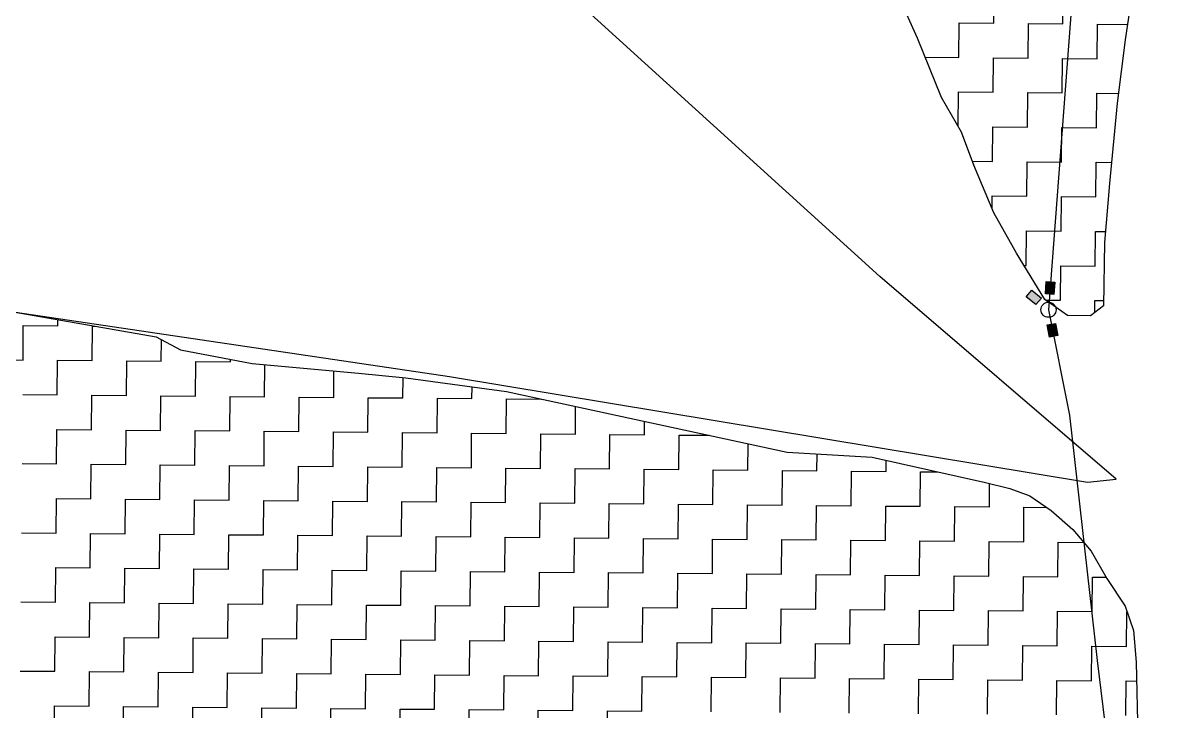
# Model space of a CAD drawing. Header units: metres. Extents: x 286188 to 288650, y 2015524 to 2018848.
# Drawn here: x 288218.7 to 288537.2, y 2016851 to 2017044.2 of the extents above; entities that cross this region are included whole.
import ezdxf

# ---------------------------------------------------------------- set-up
doc = ezdxf.new("R2010")
doc.units = ezdxf.units.M
doc.header["$MEASUREMENT"] = 0
for name, color, linetype in [('POLY_HATCH', 12, 'Continuous'), ('POLY_PARCEL', 6, 'Continuous'), ('V_BOUND_LINE', 7, 'Continuous')]:
    doc.layers.add(name, color=color, linetype=linetype)

msp = doc.modelspace()

# ---------------------------------------------------------------- hatches: boundary and pattern name
for points in [[(288501.75, 2016969.14), (288500.2, 2016967.29), (288502.86, 2016965.05), (288504.42, 2016966.89)], [(288508.21, 2016971.38), (288505.8, 2016971.57), (288505.54, 2016968.09), (288507.94, 2016967.91)], [(288506.71, 2016955.93), (288509.08, 2016956.4), (288508.4, 2016959.81), (288506.03, 2016959.35)]]:
    msp.add_hatch(color=256).paths.add_polyline_path(points)

# ---------------------------------------------------------------- linework, layer by layer
for p, q in [((288500.2, 2016967.29), (288501.75, 2016969.14)), ((288501.75, 2016969.14), (288504.42, 2016966.89)), ((288505.54, 2016968.09), (288505.8, 2016971.57)), ((288505.8, 2016971.57), (288508.21, 2016971.38)), ((288508.21, 2016971.38), (288507.94, 2016967.91)), ((288502.86, 2016965.05), (288500.2, 2016967.29)), ((288504.42, 2016966.89), (288502.86, 2016965.05)), ((288507.94, 2016967.91), (288505.54, 2016968.09)), ((288506.03, 2016959.35), (288508.4, 2016959.81)), ((288508.4, 2016959.81), (288509.08, 2016956.4)), ((288506.71, 2016955.93), (288506.03, 2016959.35)), ((288509.08, 2016956.4), (288506.71, 2016955.93))]:
    msp.add_line(p, q)
msp.add_circle((288506.41, 2016963.63), 2.13)
at = {"layer": 'POLY_HATCH'}
for p, q in [((288531.32, 2017061.87), (288527.89, 2017039.32)), ((288469.7, 2017039.79), (288461, 2017059.23)), ((288476.41, 2017023.2), (288469.7, 2017039.79)), ((288527.89, 2017039.32), (288525.71, 2017021.6)), ((288481.97, 2017013.47), (288476.41, 2017023.2)), ((288525.71, 2017021.6), (288523.49, 2016999.03)), ((288485.52, 2017004.16), (288481.97, 2017013.47)), ((288491.05, 2016990.81), (288485.52, 2017004.16)), ((288523.49, 2016999.03), (288522.13, 2016982.51)), ((288497.4, 2016979.46), (288491.05, 2016990.81)), ((288522.13, 2016982.51), (288521.88, 2016964.72)), ((288505.35, 2016966.48), (288497.4, 2016979.46)), ((288511.77, 2016961.99), (288505.35, 2016966.48)), ((288212.15, 2016963.7), (288256.06, 2016956.05)), ((288521.88, 2016964.72), (288518.22, 2016961.93)), ((288518.22, 2016961.93), (288511.77, 2016961.99)), ((288256.06, 2016956.05), (288262.89, 2016952.35)), ((288262.89, 2016952.35), (288283.03, 2016948.54)), ((288283.03, 2016948.54), (288312.86, 2016945.85)), ((288312.86, 2016945.85), (288326.16, 2016944.52)), ((288326.16, 2016944.52), (288354.37, 2016940.64)), ((288354.37, 2016940.64), (288433.11, 2016923.68)), ((288433.11, 2016923.68), (288456.91, 2016922.26)), ((288456.91, 2016922.26), (288488.72, 2016915.11)), ((288488.72, 2016915.11), (288495.56, 2016913.44)), ((288495.56, 2016913.44), (288501.19, 2016911.37)), ((288501.19, 2016911.37), (288507.21, 2016907.28)), ((288507.21, 2016907.28), (288513.21, 2016901.99)), ((288513.21, 2016901.99), (288518.4, 2016895.89)), ((288518.4, 2016895.89), (288522.77, 2016888.19)), ((288522.77, 2016888.19), (288527.95, 2016880.48)), ((288527.95, 2016880.48), (288530.3, 2016873.61)), ((288530.3, 2016873.61), (288531.03, 2016864.73)), ((288531.03, 2016864.73), (288531.59, 2016837.71))]:
    msp.add_line(p, q, dxfattribs=at)
at = {"layer": 'POLY_HATCH', "linetype": 'Continuous'}
for p, q in [((288491.08, 2017044.02), (288491.16, 2017053.71)), ((288510.47, 2017043.84), (288510.55, 2017053.54)), ((288481.29, 2017034.41), (288481.38, 2017044.11)), ((288481.38, 2017044.11), (288491.08, 2017044.02)), ((288500.68, 2017034.24), (288500.77, 2017043.93)), ((288500.77, 2017043.93), (288510.47, 2017043.84)), ((288520.07, 2017034.06), (288520.16, 2017043.76)), ((288520.16, 2017043.76), (288528.55, 2017043.68)), ((288471.84, 2017034.5), (288481.29, 2017034.41)), ((288490.9, 2017024.63), (288490.99, 2017034.32)), ((288490.99, 2017034.32), (288500.68, 2017034.24)), ((288510.29, 2017024.45), (288510.38, 2017034.15)), ((288510.38, 2017034.15), (288520.07, 2017034.06)), ((288481.12, 2017015.02), (288481.21, 2017024.72)), ((288481.21, 2017024.72), (288490.9, 2017024.63)), ((288500.51, 2017014.85), (288500.6, 2017024.54)), ((288500.6, 2017024.54), (288510.29, 2017024.45)), ((288519.9, 2017014.67), (288519.98, 2017024.37)), ((288519.98, 2017024.37), (288526.04, 2017024.31)), ((288481.08, 2017015.02), (288481.12, 2017015.02)), ((288490.73, 2017005.24), (288490.81, 2017014.94)), ((288490.81, 2017014.94), (288500.51, 2017014.85)), ((288510.11, 2017005.07), (288510.2, 2017014.76)), ((288510.2, 2017014.76), (288519.9, 2017014.67)), ((288485.09, 2017005.29), (288490.73, 2017005.24)), ((288500.33, 2016995.46), (288500.42, 2017005.15)), ((288500.42, 2017005.15), (288510.11, 2017005.07)), ((288519.72, 2016995.28), (288519.81, 2017004.98)), ((288519.81, 2017004.98), (288524.07, 2017004.94)), ((288490.6, 2016991.87), (288490.64, 2016995.55)), ((288490.64, 2016995.55), (288500.33, 2016995.46)), ((288509.94, 2016985.68), (288510.03, 2016995.37)), ((288510.03, 2016995.37), (288519.72, 2016995.28)), ((288500.16, 2016976.07), (288500.24, 2016985.76)), ((288500.24, 2016985.76), (288509.94, 2016985.68)), ((288519.55, 2016975.89), (288519.63, 2016985.59)), ((288519.63, 2016985.59), (288522.38, 2016985.56)), ((288499.47, 2016976.07), (288500.16, 2016976.07)), ((288509.76, 2016966.29), (288509.85, 2016975.98)), ((288509.85, 2016975.98), (288519.55, 2016975.89)), ((288505.58, 2016966.32), (288509.76, 2016966.29)), ((288519.43, 2016962.85), (288519.46, 2016966.2)), ((288519.46, 2016966.2), (288521.9, 2016966.18)), ((288228.53, 2016959.13), (288228.54, 2016960.84)), ((288218.74, 2016949.52), (288218.83, 2016959.22)), ((288218.83, 2016959.22), (288228.53, 2016959.13)), ((288238.13, 2016949.35), (288238.22, 2016959.04)), ((288238.22, 2016959.04), (288238.9, 2016959.04)), ((288257.52, 2016949.17), (288257.58, 2016955.22)), ((288209.05, 2016949.61), (288218.74, 2016949.52)), ((288228.35, 2016939.74), (288228.44, 2016949.44)), ((288228.44, 2016949.44), (288238.13, 2016949.35)), ((288247.74, 2016939.57), (288247.83, 2016949.26)), ((288247.83, 2016949.26), (288257.52, 2016949.17)), ((288267.13, 2016939.39), (288267.22, 2016949.09)), ((288267.22, 2016949.09), (288276.91, 2016949)), ((288276.91, 2016949), (288276.92, 2016949.7)), ((288286.52, 2016939.22), (288286.6, 2016948.22)), ((288305.91, 2016939.04), (288305.98, 2016946.47)), ((288325.3, 2016938.87), (288325.35, 2016944.61)), ((288344.69, 2016938.69), (288344.72, 2016941.97)), ((288218.66, 2016939.83), (288228.35, 2016939.74)), ((288237.96, 2016929.96), (288238.05, 2016939.65)), ((288238.05, 2016939.65), (288247.74, 2016939.57)), ((288257.35, 2016929.78), (288257.44, 2016939.48)), ((288257.44, 2016939.48), (288267.13, 2016939.39)), ((288276.74, 2016929.61), (288276.83, 2016939.3)), ((288276.83, 2016939.3), (288286.52, 2016939.22)), ((288296.13, 2016929.43), (288296.22, 2016939.13)), ((288296.22, 2016939.13), (288305.91, 2016939.04)), ((288315.52, 2016929.26), (288315.6, 2016938.95)), ((288315.6, 2016938.95), (288325.3, 2016938.87)), ((288334.91, 2016929.08), (288334.99, 2016938.78)), ((288334.99, 2016938.78), (288344.69, 2016938.69)), ((288354.3, 2016928.91), (288354.38, 2016938.6)), ((288354.38, 2016938.6), (288364.08, 2016938.51)), ((288364.08, 2016938.51), (288364.08, 2016938.55)), ((288373.69, 2016928.73), (288373.76, 2016936.47)), ((288393.08, 2016928.56), (288393.11, 2016932.3)), ((288228.18, 2016920.35), (288228.26, 2016930.05)), ((288228.26, 2016930.05), (288237.96, 2016929.96)), ((288247.57, 2016920.18), (288247.65, 2016929.87)), ((288247.65, 2016929.87), (288257.35, 2016929.78)), ((288266.96, 2016920), (288267.04, 2016929.7)), ((288267.04, 2016929.7), (288276.74, 2016929.61)), ((288286.35, 2016919.83), (288286.43, 2016929.52)), ((288286.43, 2016929.52), (288296.13, 2016929.43)), ((288305.73, 2016919.65), (288305.82, 2016929.35)), ((288305.82, 2016929.35), (288315.52, 2016929.26)), ((288325.12, 2016919.48), (288325.21, 2016929.17)), ((288325.21, 2016929.17), (288334.91, 2016929.08)), ((288344.51, 2016919.3), (288344.6, 2016929)), ((288344.6, 2016929), (288354.3, 2016928.91)), ((288363.9, 2016919.13), (288363.99, 2016928.82)), ((288363.99, 2016928.82), (288373.69, 2016928.73)), ((288383.29, 2016918.95), (288383.38, 2016928.64)), ((288383.38, 2016928.64), (288393.08, 2016928.56)), ((288402.68, 2016918.77), (288402.77, 2016928.47)), ((288402.77, 2016928.47), (288411.23, 2016928.39)), ((288422.07, 2016918.6), (288422.14, 2016926.04)), ((288441.46, 2016918.42), (288441.51, 2016923.18)), ((288460.85, 2016918.25), (288460.88, 2016921.36)), ((288218.48, 2016920.44), (288228.18, 2016920.35)), ((288237.78, 2016910.57), (288237.87, 2016920.26)), ((288237.87, 2016920.26), (288247.57, 2016920.18)), ((288257.17, 2016910.39), (288257.26, 2016920.09)), ((288257.26, 2016920.09), (288266.96, 2016920)), ((288276.56, 2016910.22), (288276.65, 2016919.91)), ((288276.65, 2016919.91), (288286.35, 2016919.83)), ((288295.95, 2016910.04), (288296.04, 2016919.74)), ((288296.04, 2016919.74), (288305.73, 2016919.65)), ((288315.34, 2016909.87), (288315.43, 2016919.56)), ((288315.43, 2016919.56), (288325.12, 2016919.48)), ((288334.73, 2016909.69), (288334.82, 2016919.39)), ((288334.82, 2016919.39), (288344.51, 2016919.3)), ((288354.12, 2016909.52), (288354.21, 2016919.21)), ((288354.21, 2016919.21), (288363.9, 2016919.13)), ((288373.51, 2016909.34), (288373.6, 2016919.04)), ((288373.6, 2016919.04), (288383.29, 2016918.95)), ((288392.9, 2016909.17), (288392.99, 2016918.86)), ((288392.99, 2016918.86), (288402.68, 2016918.77)), ((288412.29, 2016908.99), (288412.38, 2016918.69)), ((288412.38, 2016918.69), (288422.07, 2016918.6)), ((288431.68, 2016908.82), (288431.77, 2016918.51)), ((288431.77, 2016918.51), (288441.46, 2016918.42)), ((288451.07, 2016908.64), (288451.16, 2016918.34)), ((288451.16, 2016918.34), (288460.85, 2016918.25)), ((288470.46, 2016908.47), (288470.55, 2016918.16)), ((288470.55, 2016918.16), (288475.33, 2016918.12)), ((288489.85, 2016908.29), (288489.91, 2016914.82)), ((288228, 2016900.96), (288228.09, 2016910.66)), ((288228.09, 2016910.66), (288237.78, 2016910.57)), ((288247.39, 2016900.79), (288247.48, 2016910.48)), ((288247.48, 2016910.48), (288257.17, 2016910.39)), ((288266.78, 2016900.61), (288266.87, 2016910.31)), ((288266.87, 2016910.31), (288276.56, 2016910.22)), ((288286.17, 2016900.44), (288286.26, 2016910.13)), ((288286.26, 2016910.13), (288295.95, 2016910.04)), ((288305.56, 2016900.26), (288305.65, 2016909.96)), ((288305.65, 2016909.96), (288315.34, 2016909.87)), ((288324.95, 2016900.09), (288325.04, 2016909.78)), ((288325.04, 2016909.78), (288334.73, 2016909.69)), ((288344.34, 2016899.91), (288344.43, 2016909.61)), ((288344.43, 2016909.61), (288354.12, 2016909.52)), ((288363.73, 2016899.74), (288363.82, 2016909.43)), ((288363.82, 2016909.43), (288373.51, 2016909.34)), ((288383.12, 2016899.56), (288383.21, 2016909.26)), ((288383.21, 2016909.26), (288392.9, 2016909.17)), ((288402.51, 2016899.39), (288402.6, 2016909.08)), ((288402.6, 2016909.08), (288412.29, 2016908.99)), ((288421.9, 2016899.21), (288421.99, 2016908.9)), ((288421.99, 2016908.9), (288431.68, 2016908.82)), ((288441.29, 2016899.03), (288441.38, 2016908.73)), ((288441.38, 2016908.73), (288451.07, 2016908.64)), ((288460.68, 2016898.86), (288460.76, 2016908.55)), ((288460.76, 2016908.55), (288470.46, 2016908.47)), ((288480.07, 2016898.68), (288480.15, 2016908.38)), ((288480.15, 2016908.38), (288489.85, 2016908.29)), ((288499.46, 2016898.51), (288499.54, 2016908.2)), ((288499.54, 2016908.2), (288505.94, 2016908.15)), ((288218.31, 2016901.05), (288228, 2016900.96)), ((288237.61, 2016891.18), (288237.7, 2016900.87)), ((288237.7, 2016900.87), (288247.39, 2016900.79)), ((288257, 2016891), (288257.09, 2016900.7)), ((288257.09, 2016900.7), (288266.78, 2016900.61)), ((288276.39, 2016890.83), (288276.48, 2016900.52)), ((288276.48, 2016900.52), (288286.17, 2016900.44)), ((288295.78, 2016890.65), (288295.86, 2016900.35)), ((288295.86, 2016900.35), (288305.56, 2016900.26)), ((288315.17, 2016890.48), (288315.25, 2016900.17)), ((288315.25, 2016900.17), (288324.95, 2016900.09)), ((288334.56, 2016890.3), (288334.64, 2016900)), ((288334.64, 2016900), (288344.34, 2016899.91)), ((288353.95, 2016890.13), (288354.03, 2016899.82)), ((288354.03, 2016899.82), (288363.73, 2016899.74)), ((288373.34, 2016889.95), (288373.42, 2016899.65)), ((288373.42, 2016899.65), (288383.12, 2016899.56)), ((288392.73, 2016889.78), (288392.81, 2016899.47)), ((288392.81, 2016899.47), (288402.51, 2016899.39)), ((288412.12, 2016889.6), (288412.2, 2016899.3)), ((288412.2, 2016899.3), (288421.9, 2016899.21)), ((288431.51, 2016889.43), (288431.59, 2016899.12)), ((288431.59, 2016899.12), (288441.29, 2016899.03)), ((288450.89, 2016889.25), (288450.98, 2016898.95)), ((288450.98, 2016898.95), (288460.68, 2016898.86)), ((288470.28, 2016889.08), (288470.37, 2016898.77)), ((288470.37, 2016898.77), (288480.07, 2016898.68)), ((288489.67, 2016888.9), (288489.76, 2016898.6)), ((288489.76, 2016898.6), (288499.46, 2016898.51)), ((288509.06, 2016888.73), (288509.15, 2016898.42)), ((288509.15, 2016898.42), (288516.3, 2016898.36)), ((288227.83, 2016881.57), (288227.91, 2016891.27)), ((288227.91, 2016891.27), (288237.61, 2016891.18)), ((288247.22, 2016881.4), (288247.3, 2016891.09)), ((288247.3, 2016891.09), (288257, 2016891)), ((288266.61, 2016881.22), (288266.69, 2016890.92)), ((288266.69, 2016890.92), (288276.39, 2016890.83)), ((288285.99, 2016881.05), (288286.08, 2016890.74)), ((288286.08, 2016890.74), (288295.78, 2016890.65)), ((288305.38, 2016880.87), (288305.47, 2016890.57)), ((288305.47, 2016890.57), (288315.17, 2016890.48)), ((288324.77, 2016880.7), (288324.86, 2016890.39)), ((288324.86, 2016890.39), (288334.56, 2016890.3)), ((288344.16, 2016880.52), (288344.25, 2016890.22)), ((288344.25, 2016890.22), (288353.95, 2016890.13)), ((288363.55, 2016880.35), (288363.64, 2016890.04)), ((288363.64, 2016890.04), (288373.34, 2016889.95)), ((288382.94, 2016880.17), (288383.03, 2016889.87)), ((288383.03, 2016889.87), (288392.73, 2016889.78)), ((288402.33, 2016880), (288402.42, 2016889.69)), ((288402.42, 2016889.69), (288412.12, 2016889.6)), ((288421.72, 2016879.82), (288421.81, 2016889.52)), ((288421.81, 2016889.52), (288431.51, 2016889.43)), ((288441.11, 2016879.65), (288441.2, 2016889.34)), ((288441.2, 2016889.34), (288450.89, 2016889.25)), ((288460.5, 2016879.47), (288460.59, 2016889.16)), ((288460.59, 2016889.16), (288470.28, 2016889.08)), ((288479.89, 2016879.29), (288479.98, 2016888.99)), ((288479.98, 2016888.99), (288489.67, 2016888.9)), ((288499.28, 2016879.12), (288499.37, 2016888.81)), ((288499.37, 2016888.81), (288509.06, 2016888.73)), ((288518.67, 2016878.94), (288518.76, 2016888.64)), ((288518.76, 2016888.64), (288522.54, 2016888.61)), ((288218.13, 2016881.66), (288227.83, 2016881.57)), ((288237.43, 2016871.79), (288237.52, 2016881.48)), ((288237.52, 2016881.48), (288247.22, 2016881.4)), ((288256.82, 2016871.61), (288256.91, 2016881.31)), ((288256.91, 2016881.31), (288266.61, 2016881.22)), ((288276.21, 2016871.44), (288276.3, 2016881.13)), ((288276.3, 2016881.13), (288285.99, 2016881.05)), ((288295.6, 2016871.26), (288295.69, 2016880.96)), ((288295.69, 2016880.96), (288305.38, 2016880.87)), ((288314.99, 2016871.09), (288315.08, 2016880.78)), ((288315.08, 2016880.78), (288324.77, 2016880.7)), ((288334.38, 2016870.91), (288334.47, 2016880.61)), ((288334.47, 2016880.61), (288344.16, 2016880.52)), ((288353.77, 2016870.74), (288353.86, 2016880.43)), ((288353.86, 2016880.43), (288363.55, 2016880.35)), ((288373.16, 2016870.56), (288373.25, 2016880.26)), ((288373.25, 2016880.26), (288382.94, 2016880.17)), ((288392.55, 2016870.39), (288392.64, 2016880.08)), ((288392.64, 2016880.08), (288402.33, 2016880)), ((288411.94, 2016870.21), (288412.03, 2016879.91)), ((288412.03, 2016879.91), (288421.72, 2016879.82)), ((288431.33, 2016870.04), (288431.42, 2016879.73)), ((288431.42, 2016879.73), (288441.11, 2016879.65)), ((288450.72, 2016869.86), (288450.81, 2016879.56)), ((288450.81, 2016879.56), (288460.5, 2016879.47)), ((288470.11, 2016869.69), (288470.2, 2016879.38)), ((288470.2, 2016879.38), (288479.89, 2016879.29)), ((288489.5, 2016869.51), (288489.59, 2016879.21)), ((288489.59, 2016879.21), (288499.28, 2016879.12)), ((288508.89, 2016869.34), (288508.98, 2016879.03)), ((288508.98, 2016879.03), (288518.67, 2016878.94)), ((288528.28, 2016869.16), (288528.37, 2016878.86)), ((288528.37, 2016878.86), (288528.5, 2016878.86)), ((288227.65, 2016862.18), (288227.74, 2016871.88)), ((288227.74, 2016871.88), (288237.43, 2016871.79)), ((288247.04, 2016862.01), (288247.13, 2016871.7)), ((288247.13, 2016871.7), (288256.82, 2016871.61)), ((288266.43, 2016861.83), (288266.52, 2016871.53)), ((288266.52, 2016871.53), (288276.21, 2016871.44)), ((288285.82, 2016861.66), (288285.91, 2016871.35)), ((288285.91, 2016871.35), (288295.6, 2016871.26)), ((288305.21, 2016861.48), (288305.3, 2016871.18)), ((288305.3, 2016871.18), (288314.99, 2016871.09)), ((288324.6, 2016861.31), (288324.69, 2016871)), ((288324.69, 2016871), (288334.38, 2016870.91)), ((288343.99, 2016861.13), (288344.08, 2016870.83)), ((288344.08, 2016870.83), (288353.77, 2016870.74)), ((288363.38, 2016860.96), (288363.47, 2016870.65)), ((288363.47, 2016870.65), (288373.16, 2016870.56)), ((288382.77, 2016860.78), (288382.86, 2016870.48)), ((288382.86, 2016870.48), (288392.55, 2016870.39)), ((288402.16, 2016860.61), (288402.25, 2016870.3)), ((288402.25, 2016870.3), (288411.94, 2016870.21)), ((288421.55, 2016860.43), (288421.64, 2016870.13)), ((288421.64, 2016870.13), (288431.33, 2016870.04)), ((288440.94, 2016860.26), (288441.02, 2016869.95)), ((288441.02, 2016869.95), (288450.72, 2016869.86)), ((288460.33, 2016860.08), (288460.41, 2016869.78)), ((288460.41, 2016869.78), (288470.11, 2016869.69)), ((288479.72, 2016859.91), (288479.8, 2016869.6)), ((288479.8, 2016869.6), (288489.5, 2016869.51)), ((288499.11, 2016859.73), (288499.19, 2016869.42)), ((288499.19, 2016869.42), (288508.89, 2016869.34)), ((288518.5, 2016859.55), (288518.58, 2016869.25)), ((288518.58, 2016869.25), (288528.28, 2016869.16)), ((288217.96, 2016862.27), (288227.65, 2016862.18)), ((288237.26, 2016852.4), (288237.35, 2016862.09)), ((288237.35, 2016862.09), (288247.04, 2016862.01)), ((288256.65, 2016852.22), (288256.74, 2016861.92)), ((288256.74, 2016861.92), (288266.43, 2016861.83)), ((288276.04, 2016852.05), (288276.12, 2016861.74)), ((288276.12, 2016861.74), (288285.82, 2016861.66)), ((288295.43, 2016851.87), (288295.51, 2016861.57)), ((288295.51, 2016861.57), (288305.21, 2016861.48)), ((288314.82, 2016851.7), (288314.9, 2016861.39)), ((288314.9, 2016861.39), (288324.6, 2016861.31)), ((288334.21, 2016851.52), (288334.29, 2016861.22)), ((288334.29, 2016861.22), (288343.99, 2016861.13)), ((288353.6, 2016851.35), (288353.68, 2016861.04)), ((288353.68, 2016861.04), (288363.38, 2016860.96)), ((288372.99, 2016851.17), (288373.07, 2016860.87)), ((288373.07, 2016860.87), (288382.77, 2016860.78)), ((288392.38, 2016851), (288392.46, 2016860.69)), ((288392.46, 2016860.69), (288402.16, 2016860.61)), ((288411.77, 2016850.82), (288411.85, 2016860.52)), ((288411.85, 2016860.52), (288421.55, 2016860.43)), ((288431.15, 2016850.65), (288431.24, 2016860.34)), ((288431.24, 2016860.34), (288440.94, 2016860.26)), ((288450.54, 2016850.47), (288450.63, 2016860.17)), ((288450.63, 2016860.17), (288460.33, 2016860.08)), ((288469.93, 2016850.3), (288470.02, 2016859.99)), ((288470.02, 2016859.99), (288479.72, 2016859.91)), ((288489.32, 2016850.12), (288489.41, 2016859.82)), ((288489.41, 2016859.82), (288499.11, 2016859.73)), ((288508.71, 2016849.95), (288508.8, 2016859.64)), ((288508.8, 2016859.64), (288518.5, 2016859.55)), ((288528.1, 2016849.77), (288528.19, 2016859.47)), ((288528.19, 2016859.47), (288531.14, 2016859.44)), ((288227.48, 2016842.79), (288227.56, 2016852.49)), ((288227.56, 2016852.49), (288237.26, 2016852.4)), ((288246.87, 2016842.62), (288246.95, 2016852.31)), ((288246.95, 2016852.31), (288256.65, 2016852.22)), ((288266.25, 2016842.44), (288266.34, 2016852.14)), ((288266.34, 2016852.14), (288276.04, 2016852.05)), ((288285.64, 2016842.27), (288285.73, 2016851.96)), ((288285.73, 2016851.96), (288295.43, 2016851.87)), ((288305.03, 2016842.09), (288305.12, 2016851.79)), ((288305.12, 2016851.79), (288314.82, 2016851.7)), ((288324.42, 2016841.92), (288324.51, 2016851.61)), ((288324.51, 2016851.61), (288334.21, 2016851.52)), ((288343.81, 2016841.74), (288343.9, 2016851.44)), ((288343.9, 2016851.44), (288353.6, 2016851.35)), ((288363.2, 2016841.57), (288363.29, 2016851.26)), ((288363.29, 2016851.26), (288372.99, 2016851.17)), ((288382.59, 2016841.39), (288382.68, 2016851.09)), ((288382.68, 2016851.09), (288392.38, 2016851))]:
    msp.add_line(p, q, dxfattribs=at)
at = {"layer": 'POLY_PARCEL'}
for p, q in [((288459.13, 2016972.94), (288287.26, 2017129.04)), ((288082.63, 2016982.83), (288338.37, 2016944.86)), ((288525.36, 2016916.05), (288459.13, 2016972.94)), ((288338.37, 2016944.86), (288517.35, 2016915.24)), ((288517.35, 2016915.24), (288525.36, 2016916.05))]:
    msp.add_line(p, q, dxfattribs=at)
at = {"layer": 'V_BOUND_LINE'}
for p, q in [((288516.29, 2017094.66), (288506.41, 2016963.63)), ((288506.41, 2016963.63), (288512.29, 2016934.02)), ((288512.29, 2016934.02), (288520.05, 2016865.25)), ((288520.05, 2016865.25), (288537.22, 2016728.55))]:
    msp.add_line(p, q, dxfattribs=at)

doc.saveas('drawing.dxf')
